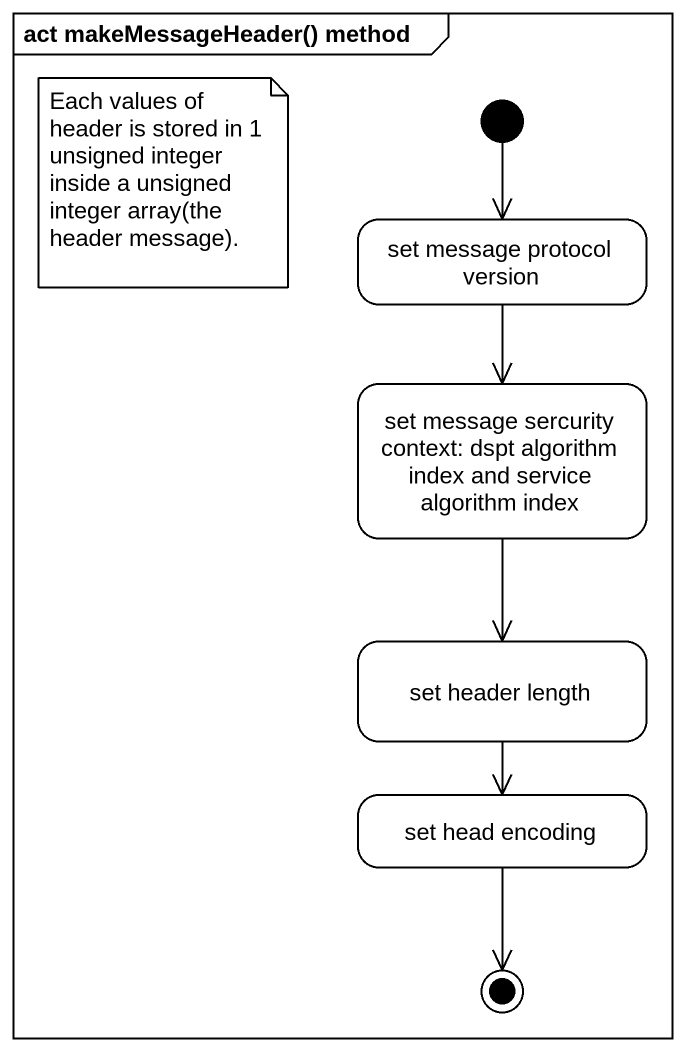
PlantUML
@startuml
mainframe act makeMessageHeader() method
hide empty description
state "set message protocol version" as set_message_protocol_version
state "set message sercurity context: dspt algorithm index and service algorithm index" as set_message_sercurity
state "set header length" as set_header_length
state "set head encoding" as set_head_encoding
[*] --> set_message_protocol_version
set_message_protocol_version --> set_message_sercurity
set_message_sercurity --> set_header_length
set_header_length --> set_head_encoding
set_head_encoding --> [*]
note as N1
  Each values of header is stored in 1 unsigned integer inside a unsigned integer array(the header message).
end note
@enduml
